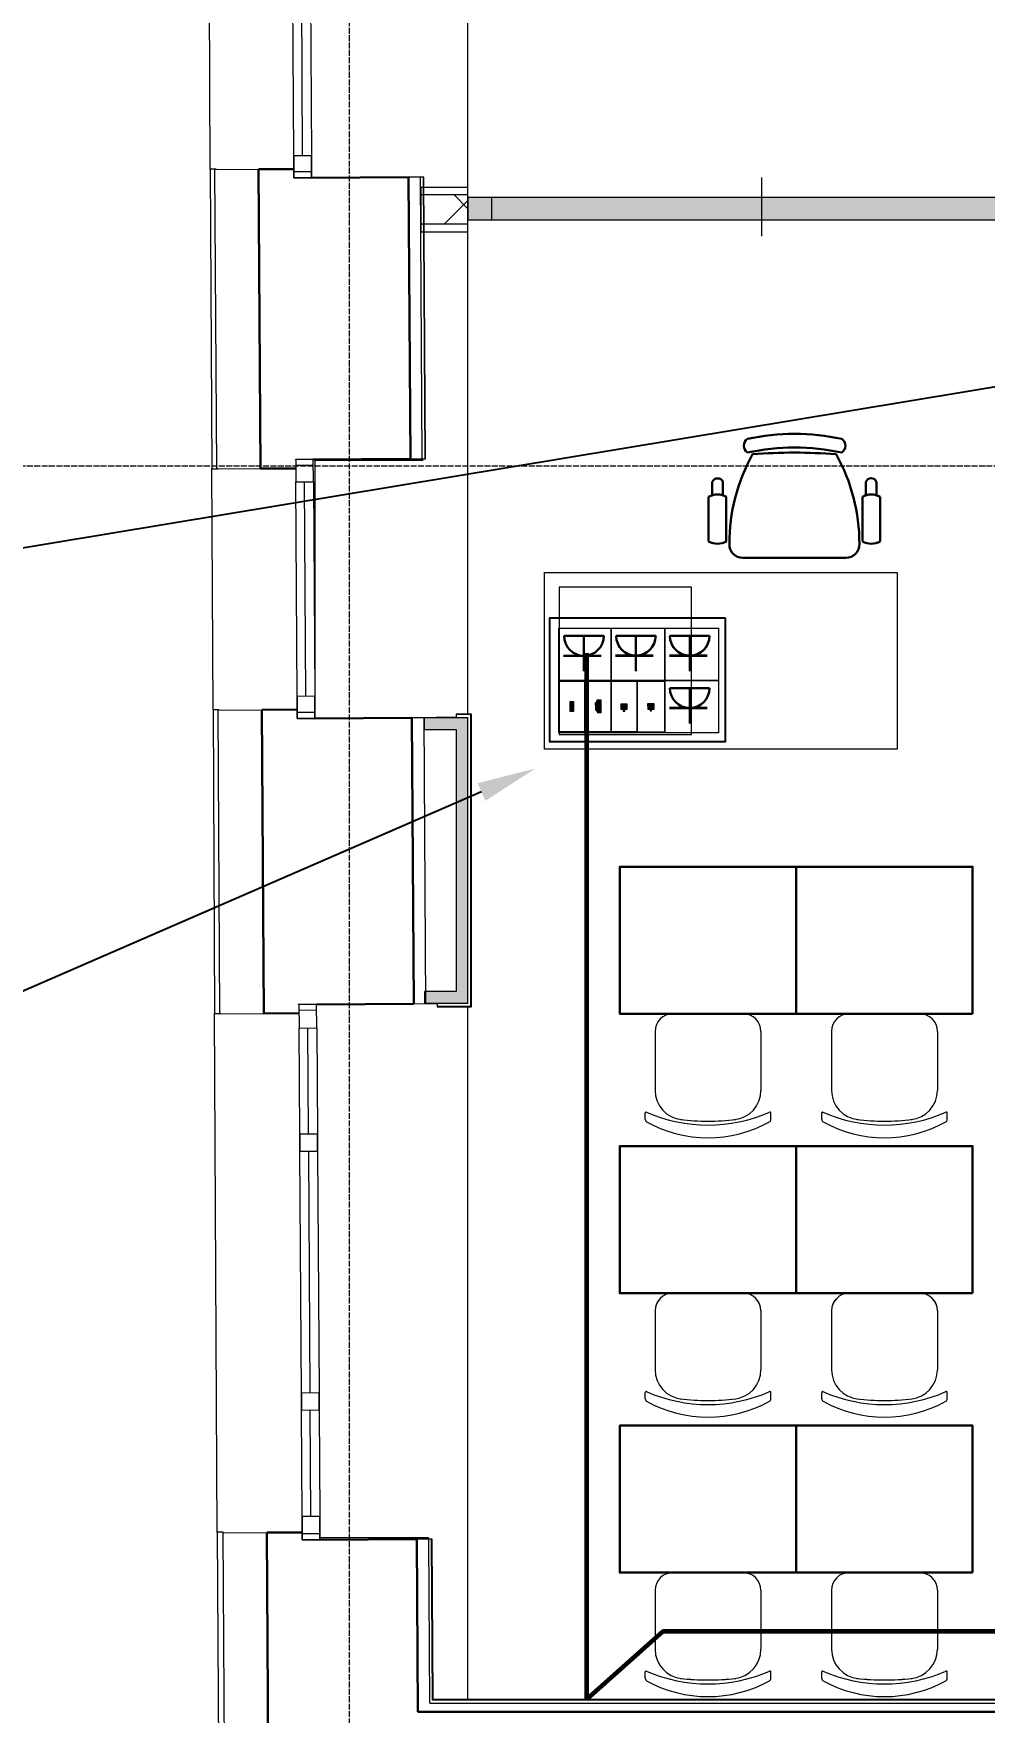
# Model space of a CAD drawing. Header units: millimetres. Extents: x -32 to 417638015, y -35 to 175284279.
# Drawn here: x 1029263 to 1032497, y 60475 to 66183 of the extents above; entities that cross this region are included whole.
import ezdxf
from ezdxf import colors
from ezdxf.entities.mleader import LeaderData, LeaderLine
from ezdxf.math import Vec2, Vec3

# ---------------------------------------------------------------- set-up
doc = ezdxf.new("R2010")
doc.units = ezdxf.units.MM
doc.linetypes.add('ADSK_Линия сетки', pattern=[25, 20, -2.5, 0, -2.5])
for name, color, linetype, lineweight in [('_ Окна', 7, 'Continuous', 9), ('_ЭМ_В полу', 26, 'Кабель в трубе', 60), ('_ЭМ_гофра', 5, 'Continuous', 60), ('_ЭМ_ТХобщее_слой', 7, 'Continuous', 30), ('Окна', 7, 'Continuous', 9), ('Оси', 253, 'Continuous', 9), ('Перекрытие', 7, 'Continuous', 18), ('Стены внутренние', 7, 'Continuous', 18), ('Стены наружные', 7, 'Continuous', 18), ('Стены несущие', 7, 'Continuous', 30), ('Стены отделка', 7, 'Continuous', 30), ('Стены штриховка', 7, 'Continuous', 9), ('ТХ', 5, 'Continuous', 0), ('Узлы', 7, 'Continuous', 18), ('ШТРИХОВКА', 252, 'Continuous', 15), ('Электро', 250, 'Continuous', 25), ('ЭОМ_Кабель для СУП', 150, 'Continuous', 9)]:
    doc.layers.add(name, color=color, linetype=linetype, lineweight=lineweight)
for name, color, linetype in [('_ЭМ_Надписи', 7, 'Continuous'), ('PDF _СС_розетки', 7, 'Continuous'), ('ВНУТРЯНКА', 1, 'Continuous'), ('ЭОМ_Лотки рабочие', 5, 'Continuous')]:
    doc.layers.add(name, color=color, linetype=linetype)
doc.layers.add('PDF _ЭОМ _розетки', color=7, linetype='Continuous', true_color=0xeb0000)
doc.layers.add('Линии', color=7, linetype='Continuous', lineweight=9, true_color=0x00a600)
doc.styles.add('ELine', font='txt.shx')
doc.styles.add('ЭОМ', font='isocpeur.ttf', dxfattribs={"width": 0.85, "height": 250})
doc.linetypes.add('TRAY', pattern='A,12.119257,["_",ELine,S=4.5,R=90,X=0,Y=-1.555839],0.750382,["_",ELine,S=4.5,R=0,X=0,Y=-0.805849],1.314849,["_",ELine,S=4.5,R=0,X=0,Y=-0.805849],2.250029,["_",ELine,S=4.5,R=90,X=0,Y=-1.555839],13.565483', length=30)
doc.linetypes.add('Кабель в трубе', pattern='A,8,[133,ltypeshp.shx,S=1,R=0,X=10,Y=1.3],-3,[130,ltypeshp.shx,S=1.5,R=-45,X=-1.5,Y=0],8', length=19)

# ---------------------------------------------------------------- blocks, each defined once
blk = doc.blocks.new('Стул ученич штабелир №5-7')
at = {"color": 0, "linetype": 'ByBlock', "lineweight": -2}
for p, q in [((-120.1, 0), (120.1, 0)), ((-120.1, 0), (120.1, 0)), ((-179.9, -60), (-179.9, -260.3)), ((-179.9, -60), (-179.9, -260.3)), ((180.1, -60), (180.1, -260.3)), ((180.1, -60), (180.1, -260.3)), ((-213.4, -359), (-213.4, -337.3)), ((-213.4, -359), (-213.4, -337.3)), ((213.6, -359), (213.6, -337.3)), ((213.6, -359), (213.6, -337.3))]:
    blk.add_line(p, q, dxfattribs=at)
for centre, radius, start, end in [((-119.9, -60), 60, 90, 180), ((-119.9, -60), 60, 90, 180), ((120.1, -60), 60, 0, 90), ((120.1, -60), 60, 0, 90), ((-79.9, -260.3), 100, 180, 264.2584), ((-79.9, -260.3), 100, 180, 264.2584), ((80.1, -260.3), 100, 275.7416, 0), ((80.1, -260.3), 100, 275.7416, 0), ((-210.4, -337.3), 3, 63.8978, 180), ((-210.4, -337.3), 3, 63.8978, 180), ((0.1, 142.3), 520.8, 246.3195, 293.6805), ((0.1, 142.3), 520.8, 246.3195, 293.6805), ((210.6, -337.3), 3, 0, 116.1022), ((210.6, -337.3), 3, 0, 116.1022), ((-203.4, -359), 10, 180, 238.0683), ((-203.4, -359), 10, 180, 238.0683), ((0.1, 9), 430.5, 240.9917, 299.0083), ((0.1, 9), 430.5, 240.9917, 299.0083), ((0.1, 435.5), 800.4, 263.247, 276.753), ((0.1, 435.5), 800.4, 263.247, 276.753), ((203.6, -359), 10, 301.9317, 0), ((203.6, -359), 10, 301.9317, 0)]:
    blk.add_arc(centre, radius, start, end, dxfattribs=at)
blk = doc.blocks.new('ТХ 3 этаж')
at = {"color": 8, "linetype": 'Continuous'}
for p, q in [((2251.2, 12931.5), (2251.2, 12885.9)), ((2287.9, 12931.4), (2287.9, 12885.7)), ((2773.6, 12931.4), (2773.6, 12885.7)), ((2810.4, 12931.5), (2810.3, 12885.9)), ((2239.2, 12880.1), (2239.2, 12728.9)), ((2299.4, 12880.1), (2299.4, 12728.9)), ((2762.1, 12880.1), (2762.1, 12728.9)), ((2822.4, 12880.1), (2822.4, 12728.9)), ((2355.7, 12672.7), (2705.8, 12672.7))]:
    blk.add_line(p, q, dxfattribs=at)
at = {"color": 8}
for points in [[(2537.1, 11122.7), (1937.1, 11122.7), (1937.1, 11622.7), (2537.1, 11622.7)], [(3137.1, 11122.7), (2537.1, 11122.7), (2537.1, 11622.7), (3137.1, 11622.7)], [(2537.1, 10172.7), (1937.1, 10172.7), (1937.1, 10672.7), (2537.1, 10672.7)], [(3137.1, 10172.7), (2537.1, 10172.7), (2537.1, 10672.7), (3137.1, 10672.7)], [(2537.1, 9222.7), (1937.1, 9222.7), (1937.1, 9722.7), (2537.1, 9722.7)], [(3137.1, 9222.7), (2537.1, 9222.7), (2537.1, 9722.7), (3137.1, 9722.7)]]:
    blk.add_lwpolyline(points, close=True, dxfattribs=at)
at = {"color": 8, "linetype": 'Continuous'}
for centre, radius, start, end in [((2386.8, 13053.8), 28.1, 124.2915, 235.7083), ((2531.5, 12347), 747.5, 77.602, 102.3978), ((2676.1, 13053.8), 28.1, 304.2901, 55.7096), ((2934.2, 12721.1), 624.5, 150.9068, 180.1215), ((2531.5, 12300.5), 747.5, 77.602, 102.3978), ((2531.5, 11268.6), 1761.9, 85.3938, 94.6546), ((2127.4, 12721.1), 624.5, 359.878, 29.1059), ((2269.6, 12922.9), 20.2, 24.8955, 155.3354), ((2792, 12923), 20.2, 24.8955, 155.3354), ((2269.3, 12830.1), 58.4, 58.951, 121.0488), ((2792.3, 12830.1), 58.4, 58.951, 121.0488), ((2269.3, 12778.9), 58.4, 238.951, 301.0488), ((2792.3, 12778.9), 58.4, 238.951, 301.0488), ((2355.1, 12718.1), 45.4, 177.8135, 270.7479), ((2706.4, 12718.1), 45.4, 269.2519, 2.1866)]:
    blk.add_arc(centre, radius, start, end, dxfattribs=at)
at = {"layer": 'ТХ', "color": 8}
for points in [[(2880.8, 12022.7), (1680.8, 12022.7), (1680.8, 12622.7), (2880.8, 12622.7)], [(2180.8, 12572.7), (1730.8, 12572.7), (1730.8, 12072.7), (2180.8, 12072.7)]]:
    blk.add_lwpolyline(points, close=True, dxfattribs=at)
at = {"layer": 'ТХ', "color": 8, "lineweight": 0}
for p in [(2237.1, 11122.7), (2837.1, 11122.7), (2237.1, 10172.7), (2837.1, 10172.7), (2237.1, 9222.7), (2837.1, 9222.7)]:
    blk.add_blockref('Стул ученич штабелир №5-7', p, dxfattribs=at)
blk = doc.blocks.new('План 3 этажа')
at = {"layer": 'Стены внутренние', "lineweight": 9}
h = blk.add_hatch(dxfattribs=at)
h.set_pattern_fill('FP_3', color=8, style=0, pattern_type=2)
h.set_pattern_definition([(45, (507.34, 158.9), (-106.066, 106.066), []), (135, (507.34, 158.9), (-106.066, -106.066), [])])
h.paths.add_polyline_path([(-5610.715, 13925.301), (-5590.44, 13925.301), (-5590.44, 14025.301), (-5750.143, 14025.301), (-5750.143, 13925.301), (-5621.061, 13925.301)])
at = {"layer": 'Стены внутренние'}
for points in [[(-5734.778, 12208.209), (-5630.44, 12208.209), (-5630.44, 12248.209), (-5739.202, 12247.713), (-5739.202, 12208.209)], [(-5630.44, 11276.695), (-5590.44, 11276.695), (-5591.49, 12248.209), (-5630.44, 12247.957), (-5630.44, 11277.468)], [(-5734.778, 11276.695), (-5630.44, 11277.468), (-5630.44, 11316.695), (-5735.017, 11316.695), (-5734.778, 11277.468), (-5737.436, 11276.695)]]:
    blk.add_hatch(color=8, dxfattribs=at).paths.add_polyline_path(points)
at = {"layer": 'Узлы'}
blk.add_hatch(color=8, dxfattribs=at).paths.add_polyline_path([(-64.657, 13940.301), (207.343, 13940.301), (207.343, 14015.948), (-5590.143, 14015.948), (-5590.143, 13940.301), (-66.657, 13940.301)])
at = {"layer": '_ Окна', "color": 8}
for p, q in [((-6152.338, 14159.51), (-6156.772, 14887.497)), ((-6121.997, 14103.694), (-6181.996, 14103.329)), ((-6115.919, 13105.687), (-6175.918, 13105.322)), ((-6141.144, 12321.519), (-6145.578, 13049.505)), ((-6110.803, 12265.703), (-6170.802, 12265.337)), ((-6104.637, 11253.215), (-6164.636, 11252.849)), ((-6132.078, 10833.04), (-6134.271, 11193.033)), ((-6126.719, 9953.056), (-6131.713, 10773.041)), ((-6124.161, 9533.064), (-6126.354, 9893.057)), ((-6093.796, 9473.248), (-6153.795, 9472.882))]:
    blk.add_line(p, q, dxfattribs=at)
at = {"layer": '_ Окна', "color": 8, "lineweight": 18}
for p, q in [((-6182.337, 14159.328), (-6122.338, 14159.693)), ((-6181.874, 14083.329), (-6182.337, 14159.328)), ((-6122.338, 14159.693), (-6121.876, 14083.694)), ((-6121.876, 14083.694), (-6181.874, 14083.329)), ((-6116.041, 13125.687), (-6176.04, 13125.321)), ((-6176.04, 13125.321), (-6175.577, 13049.323)), ((-6115.578, 13049.688), (-6116.041, 13125.687)), ((-6175.577, 13049.323), (-6115.578, 13049.688)), ((-6171.143, 12321.336), (-6111.144, 12321.702)), ((-6170.68, 12245.338), (-6171.143, 12321.336)), ((-6111.144, 12321.702), (-6110.682, 12245.703)), ((-6110.682, 12245.703), (-6170.68, 12245.338)), ((-6104.759, 11273.214), (-6164.758, 11272.849)), ((-6164.758, 11272.849), (-6164.27, 11192.85)), ((-6104.271, 11193.216), (-6104.759, 11273.214)), ((-6164.27, 11192.85), (-6104.271, 11193.216)), ((-6162.078, 10832.857), (-6102.079, 10833.222)), ((-6161.712, 10772.858), (-6162.078, 10832.857)), ((-6102.079, 10833.222), (-6101.714, 10773.224)), ((-6101.714, 10773.224), (-6161.712, 10772.858)), ((-6156.718, 9952.873), (-6096.72, 9953.239)), ((-6156.353, 9892.874), (-6156.718, 9952.873)), ((-6096.72, 9953.239), (-6096.354, 9893.24)), ((-6096.354, 9893.24), (-6156.353, 9892.874)), ((-6154.16, 9532.881), (-6094.162, 9533.247)), ((-6153.673, 9452.883), (-6154.16, 9532.881)), ((-6094.162, 9533.247), (-6093.674, 9453.248)), ((-6093.674, 9453.248), (-6153.673, 9452.883))]:
    blk.add_line(p, q, dxfattribs=at)
at = {"layer": 'Линии', "color": 8}
for p, q in [((-4590.44, 13884.757), (-4590.44, 14084.757)), ((207.343, 14015.948), (-5590.143, 14015.948)), ((-5590.143, 14015.948), (-5590.143, 13940.301)), ((-5510.143, 14015.948), (-5510.143, 13940.301)), ((-5590.143, 13940.301), (207.343, 13940.301))]:
    blk.add_line(p, q, dxfattribs=at)
at = {"layer": 'Окна', "color": 8}
for p, q in [((-6182.337, 14159.328), (-6186.771, 14887.314)), ((-6126.772, 14887.679), (-6122.338, 14159.693)), ((-6182.337, 14159.328), (-6181.874, 14083.329)), ((-6121.876, 14083.694), (-6122.338, 14159.693)), ((-6181.874, 14083.329), (-6121.876, 14083.694)), ((-6116.041, 13125.687), (-6176.04, 13125.321)), ((-6176.04, 13125.321), (-6175.577, 13049.323)), ((-6115.578, 13049.688), (-6116.041, 13125.687)), ((-6171.143, 12321.336), (-6175.577, 13049.323)), ((-6115.578, 13049.688), (-6111.144, 12321.702)), ((-6171.143, 12321.336), (-6170.68, 12245.338)), ((-6110.682, 12245.703), (-6111.144, 12321.702)), ((-6170.68, 12245.338), (-6110.682, 12245.703)), ((-6104.759, 11273.214), (-6164.758, 11272.849)), ((-6164.758, 11272.849), (-6164.27, 11192.85)), ((-6104.271, 11193.216), (-6104.759, 11273.214)), ((-6162.078, 10832.857), (-6164.27, 11192.85)), ((-6104.271, 11193.216), (-6102.079, 10833.222)), ((-6162.078, 10832.857), (-6161.712, 10772.858)), ((-6101.714, 10773.224), (-6102.079, 10833.222)), ((-6156.718, 9952.873), (-6161.712, 10772.858)), ((-6101.714, 10773.224), (-6096.72, 9953.239)), ((-6156.718, 9952.873), (-6156.353, 9892.874)), ((-6096.354, 9893.24), (-6096.72, 9953.239)), ((-6154.16, 9532.881), (-6156.353, 9892.874)), ((-6096.354, 9893.24), (-6094.162, 9533.247)), ((-6154.16, 9532.881), (-6153.673, 9452.883)), ((-6093.674, 9453.248), (-6094.162, 9533.247)), ((-6153.673, 9452.883), (-6093.674, 9453.248))]:
    blk.add_line(p, q, dxfattribs=at)
at = {"layer": 'Оси', "color": 8, "linetype": 'ADSK_Линия сетки'}
for p, q in [((-5993.092, -3523.688), (-5993.092, 44268.966)), ((-10051.774, 13103.902), (56512.196, 13103.902))]:
    blk.add_line(p, q, dxfattribs=at)
at = {"layer": 'Перекрытие', "color": 8}
for p, q in [((-5590.44, 14050.301), (-5590.44, 14914.433)), ((-6121.882, 14084.768), (-5945.575, 14084.768)), ((-5590.44, 12260.209), (-5590.44, 13900.301)), ((-5744.34, 13127.951), (-5744.34, 13122.207)), ((-6110.44, 13122.207), (-6110.44, 12245.705)), ((-5744.34, 13122.207), (-6110.44, 13122.207)), ((-5740.653, 12242.207), (-5739.202, 12242.207)), ((-5590.44, 8909.492), (-5590.44, 11264.695)), ((-6093.719, 9460.544), (-5725.575, 9460.544)), ((-5725.575, 9460.544), (-5725.575, 9455.49))]:
    blk.add_line(p, q, dxfattribs=at)
at = {"layer": 'Стены наружные', "color": 8}
for p, q in [((-6466.382, 14112.869), (-6470.583, 14931.596)), ((-6456.949, 12274.869), (-6461.151, 13093.594)), ((-6442.597, 9478.4), (-6451.649, 11242.111))]:
    blk.add_line(p, q, dxfattribs=at)
at = {"layer": 'Стены несущие', "color": 8}
for p, q in [((-6182.057, 14113.328), (-6302.055, 14112.598)), ((-6295.855, 13094.591), (-6302.055, 14112.598)), ((-5791.882, 14085.704), (-6121.876, 14083.694)), ((-5791.882, 14085.704), (-5786.047, 13127.697)), ((-6295.855, 13094.591), (-6175.857, 13095.322)), ((-6176.046, 13126.321), (-6176.04, 13125.321)), ((-6116.041, 13125.687), (-5786.047, 13127.697)), ((-6170.863, 12275.337), (-6290.861, 12274.606)), ((-6284.573, 11242.119), (-6290.861, 12274.606)), ((-5780.688, 12247.713), (-6110.682, 12245.703)), ((-5780.688, 12247.713), (-5774.765, 11275.224)), ((-6164.758, 11272.849), (-6164.77, 11274.849)), ((-6104.759, 11273.214), (-5774.765, 11275.224)), ((-6284.573, 11242.119), (-6164.575, 11242.849)), ((-6153.826, 9477.882), (-6273.823, 9477.151)), ((-6267.004, 8357.492), (-6273.823, 9477.151)), ((-5763.68, 9455.258), (-6093.674, 9453.248)), ((-5763.68, 9455.258), (-5760.101, 8867.492)), ((637.837, 8867.492), (-5760.101, 8867.492))]:
    blk.add_line(p, q, dxfattribs=at)
at = {"layer": 'Стены отделка', "color": 8, "lineweight": 9}
for p, q in [((-6446.382, 14112.972), (-6466.382, 14112.869)), ((-6466.382, 14112.869), (-6461.151, 13093.594)), ((-6452.052, 14111.684), (-6302.055, 14112.598)), ((-6446.375, 14111.719), (-6446.382, 14112.972)), ((-5739.883, 14086.021), (-5791.882, 14085.704)), ((-5590.44, 14050.301), (-5750.143, 14050.301)), ((-5750.143, 14050.301), (-5750.143, 13900.301)), ((-5734.048, 13128.013), (-5739.883, 14086.021)), ((-5590.44, 13900.301), (-5590.44, 14050.301)), ((-5750.143, 13900.301), (-5590.44, 13900.301)), ((-5786.047, 13127.697), (-5734.048, 13128.013)), ((-5746.048, 13127.94), (-5746.054, 13128.94)), ((-6461.151, 13093.594), (-6441.151, 13093.697)), ((-6441.156, 13094.706), (-6445.858, 13094.678)), ((-6445.858, 13094.678), (-6445.852, 13093.678)), ((-6445.852, 13093.678), (-6295.855, 13094.591)), ((-6441.151, 13093.697), (-6441.156, 13094.706)), ((-6436.949, 12274.972), (-6456.949, 12274.869)), ((-6456.949, 12274.869), (-6451.649, 11242.111)), ((-6440.858, 12273.693), (-6290.861, 12274.606)), ((-6436.943, 12273.717), (-6436.949, 12274.972)), ((-5740.688, 12247.957), (-5780.688, 12247.713)), ((-5740.688, 12247.957), (-5734.766, 11275.468)), ((-5739.202, 12248.209), (-5739.202, 12208.209)), ((-5739.202, 12248.209), (-5590.44, 12248.209)), ((-5630.69, 12248.626), (-5699.202, 12248.209)), ((-5580.44, 12260.209), (-5630.761, 12260.209)), ((-5630.761, 12260.209), (-5630.69, 12248.626)), ((-5590.44, 11276.695), (-5590.44, 12248.209)), ((-5578.44, 11266.695), (-5578.44, 12258.209)), ((-5739.202, 12208.209), (-5630.44, 12208.209)), ((-5630.44, 12208.209), (-5630.44, 11316.695)), ((-5630.44, 11316.695), (-5737.436, 11316.695)), ((-5737.436, 11316.695), (-5737.436, 11276.695)), ((-5774.765, 11275.224), (-5694.766, 11275.711)), ((-5590.44, 11276.695), (-5737.436, 11276.695)), ((-5694.766, 11275.711), (-5694.699, 11264.695)), ((-5694.699, 11264.695), (-5580.44, 11264.695)), ((-6451.649, 11242.111), (-6431.649, 11242.213)), ((-6431.654, 11243.223), (-6434.582, 11243.205)), ((-6434.582, 11243.205), (-6434.57, 11241.205)), ((-6434.57, 11241.205), (-6284.573, 11242.119)), ((-6431.649, 11242.213), (-6431.654, 11243.223)), ((-6284.573, 11242.119), (-6284.573, 11242.119)), ((-6422.597, 9478.503), (-6442.597, 9478.4)), ((-6442.597, 9478.4), (-6435.972, 8187.492)), ((-6423.821, 9476.238), (-6273.823, 9477.151)), ((-6422.586, 9476.245), (-6422.597, 9478.503)), ((-5711.681, 9455.575), (-5763.68, 9455.258)), ((-5708.356, 8909.492), (-5711.681, 9455.575)), ((-878.657, 8909.492), (-5708.356, 8909.492)), ((-5760.283, 8897.492), (-5759.453, 8897.492)), ((-5759.453, 8897.492), (-5759.453, 8867.492)), ((-5720.283, 8897.492), (-872.657, 8897.492))]:
    blk.add_line(p, q, dxfattribs=at)
at = {"layer": 'Стены штриховка', "color": 8}
for p, q in [((-6452.052, 14111.684), (-6445.858, 13094.678)), ((-5746.054, 13128.94), (-5751.882, 14085.948)), ((-5736.048, 13128.001), (-5741.883, 14086.009)), ((-5590.44, 14025.301), (-5750.143, 14025.301)), ((-5590.44, 13925.301), (-5750.143, 13925.301)), ((-6440.858, 12273.693), (-6434.582, 11243.205)), ((-5578.44, 12258.209), (-5630.749, 12258.209)), ((-5580.44, 11264.695), (-5580.44, 12260.209)), ((-5578.44, 12260.209), (-5580.44, 12260.209)), ((-5578.44, 12258.209), (-5578.44, 12260.209)), ((-5694.711, 11266.695), (-5578.44, 11266.695)), ((-5580.44, 11264.695), (-5578.44, 11264.695)), ((-5578.44, 11264.695), (-5578.44, 11266.695)), ((-6423.821, 9476.238), (-6417.007, 8357.492)), ((-5720.283, 8897.492), (-5723.681, 9455.501)), ((-5710.343, 8907.492), (-5713.681, 9455.562)), ((-876.657, 8907.492), (-5710.343, 8907.492))]:
    blk.add_line(p, q, dxfattribs=at)
at = {"layer": 'ЭОМ_Лотки рабочие'}
blk.add_blockref('ТХ 3 этаж', (-7010.895, 118.542), dxfattribs=at)
blk = doc.blocks.new('_ЭМ_ТХ2_3 этаж_нов')
at = {"color": 8, "linetype": 'Continuous'}
for p, q in [((1221.4, 12844.7), (1221.4, 12693.6)), ((1233.4, 12896.1), (1233.4, 12850.5)), ((1270.1, 12896.1), (1270.1, 12850.4)), ((1281.6, 12844.7), (1281.6, 12693.6)), ((1744.3, 12844.7), (1744.3, 12693.6)), ((1755.8, 12896.1), (1755.8, 12850.4)), ((1792.5, 12896.1), (1792.5, 12850.5)), ((1804.6, 12844.7), (1804.6, 12693.6)), ((1337.9, 12637.3), (1688, 12637.3))]:
    blk.add_line(p, q, dxfattribs=at)
at = {"color": 8}
for points in [[(1519.3, 11087.3), (919.3, 11087.3), (919.3, 11587.3), (1519.3, 11587.3)], [(2119.3, 11087.3), (1519.3, 11087.3), (1519.3, 11587.3), (2119.3, 11587.3)], [(1519.3, 10137.3), (919.3, 10137.3), (919.3, 10637.3), (1519.3, 10637.3)], [(2119.3, 10137.3), (1519.3, 10137.3), (1519.3, 10637.3), (2119.3, 10637.3)], [(1519.3, 9187.3), (919.3, 9187.3), (919.3, 9687.3), (1519.3, 9687.3)], [(2119.3, 9187.3), (1519.3, 9187.3), (1519.3, 9687.3), (2119.3, 9687.3)]]:
    blk.add_lwpolyline(points, close=True, dxfattribs=at)
at = {"color": 8, "linetype": 'Continuous'}
for centre, radius, start, end in [((1369, 13018.4), 28.1, 124.2915, 235.7083), ((1513.7, 12311.6), 747.5, 77.602, 102.3978), ((1658.3, 13018.4), 28.1, 304.2901, 55.7096), ((1916.4, 12685.8), 624.5, 150.9068, 180.1215), ((1513.7, 12265.1), 747.5, 77.602, 102.3978), ((1513.7, 11233.3), 1761.9, 85.3938, 94.6546), ((1109.6, 12685.8), 624.5, 359.878, 29.1059), ((1251.8, 12887.5), 20.2, 24.8955, 155.3354), ((1774.2, 12887.6), 20.2, 24.8955, 155.3354), ((1251.5, 12794.7), 58.4, 58.951, 121.0488), ((1774.4, 12794.7), 58.4, 58.951, 121.0488), ((1251.5, 12743.6), 58.4, 238.951, 301.0488), ((1337.3, 12682.7), 45.4, 177.8135, 270.7479), ((1688.6, 12682.7), 45.4, 269.2519, 2.1866), ((1774.4, 12743.6), 58.4, 238.951, 301.0488)]:
    blk.add_arc(centre, radius, start, end, dxfattribs=at)
at = {"layer": 'ТХ', "color": 8}
for points in [[(1863, 11987.3), (663, 11987.3), (663, 12587.3), (1863, 12587.3)], [(1163, 12537.3), (713, 12537.3), (713, 12037.3), (1163, 12037.3)]]:
    blk.add_lwpolyline(points, close=True, dxfattribs=at)
at = {"layer": 'ТХ', "color": 8, "lineweight": 0}
for p in [(1219.3, 11087.3), (1819.3, 11087.3), (1219.3, 10137.3), (1819.3, 10137.3), (1219.3, 9187.3), (1819.3, 9187.3)]:
    blk.add_blockref('Стул ученич штабелир №5-7', p, dxfattribs=at)
blk = doc.blocks.new('розетк для люка')
at = {"layer": 'ВНУТРЯНКА', "color": 5, "lineweight": 30, "ltscale": 100, "transparency": 33554687}
blk.add_line((-67.1, -58.8), (-67.1, 69), dxfattribs=at)
at = {"layer": 'Электро', "color": 5, "lineweight": 30, "transparency": 33554687}
for p, q in [((0, 67.3), (0, -67.3)), ((0, 0), (-120.1, 0))]:
    blk.add_line(p, q, dxfattribs=at)
blk.add_ellipse((0.1, 0), major_axis=(47.6, 47.6), ratio=1, start_param=0.787621, end_param=3.924768, dxfattribs=at)
blk = doc.blocks.new('Люк на 6 мест')
h = blk.add_hatch(color=256)
h.dxf.hatch_style = 1
h.paths.add_polyline_path([(-284.6, 515.7), (-284.6, 526.8), (-319.2, 527), (-319.2, 515.9)])
h = blk.add_hatch(color=256)
h.dxf.hatch_style = 1
h.paths.add_polyline_path([(-323.7, 435.1), (-323.7, 435.1), (-313, 442.8), (-289.1, 442.7), (-279.4, 435), (-279.4, 435), (-279.3, 422.8), (-323.6, 422.8)])
h = blk.add_hatch(color=256)
h.dxf.hatch_style = 1
h.paths.add_polyline_path([(-311.7, 334.8), (-311.7, 341.7), (-317.2, 341.7), (-317.3, 347.2), (-311.8, 347.2), (-311.8, 354.1), (-292.5, 354.1), (-292.5, 334.9)])
h = blk.add_hatch(color=256)
h.dxf.hatch_style = 1
h.paths.add_polyline_path([(-311.3, 243.2), (-311.3, 250.1), (-316.8, 250.1), (-316.8, 255.6), (-311.3, 255.6), (-311.3, 262.4), (-292, 262.5), (-292, 243.2)])
for p, q in [((-323.6, 422.8), (-323.7, 435.1)), ((-323.7, 435.1), (-323.7, 435.1)), ((-279.3, 422.8), (-323.6, 422.8)), ((-289.1, 442.7), (-296.8, 442.7)), ((-296.8, 442.7), (-296.8, 435)), ((-289.1, 435), (-289.1, 442.7)), ((-289.1, 435), (-279.4, 435)), ((-279.4, 435), (-279.3, 422.8))]:
    blk.add_line(p, q)
for points in [[(-215.5, 477.1), (-388.3, 476.8), (-388.3, 565.7), (-215.5, 566)], [(-284.6, 526.8), (-284.6, 515.7), (-319.2, 515.9), (-319.2, 527)], [(-215.5, 388.2), (-388.3, 387.9), (-388.3, 476.8), (-215.5, 477.1)], [(-215.5, 299.3), (-388.3, 299), (-388.3, 387.9), (-215.5, 388.2)], [(-215.8, 205.5), (-388.7, 205.1), (-388.3, 299), (-215.5, 299.3)]]:
    blk.add_lwpolyline(points, close=True)
for points in [[(-311.8, 347.2), (-317.3, 347.2), (-317.2, 341.7), (-311.7, 341.7)], [(-311.8, 347.2), (-311.8, 354.1), (-292.5, 354.1)], [(-292.5, 354.1), (-292.5, 334.9), (-311.7, 334.8), (-311.7, 341.7)], [(-311.3, 255.6), (-316.8, 255.6), (-316.8, 250.1), (-311.3, 250.1)], [(-292, 262.5), (-292, 243.2), (-311.3, 243.2), (-311.3, 250.1)], [(-311.3, 255.6), (-311.3, 262.4), (-292, 262.5)]]:
    blk.add_lwpolyline(points)
at = {"layer": 'PDF _СС_розетки', "linetype": 'Continuous', "lineweight": 20, "transparency": 33554687}
for points in [[(-391.2, 566), (-213.4, 566), (-213.4, 388.2), (-391.2, 388.2)], [(-391.2, 388.2), (-213.4, 388.2), (-213.4, 205.3), (-391.2, 205.3)], [(-391.2, 388.2), (-213.4, 388.2), (-213.4, 205.3), (-391.2, 205.3)], [(-391.2, 205.3), (-213.4, 205.3), (-213.4, 22.4), (-391.2, 22.4)]]:
    blk.add_lwpolyline(points, close=True, dxfattribs=at)
at = {"layer": 'PDF _ЭОМ _розетки', "color": 3, "linetype": 'Continuous', "lineweight": 25, "transparency": 33554687}
blk.add_lwpolyline([(0, 0), (-421.6, 0), (-421.6, 596.5), (0, 596.5)], close=True, dxfattribs=at)
at = {"layer": 'PDF _ЭОМ _розетки', "color": 7, "linetype": 'Continuous', "lineweight": 20, "transparency": 33554687}
for points in [[(-35.6, 388.2), (-213.4, 388.2), (-213.4, 566), (-35.6, 566)], [(-35.6, 205.3), (-213.4, 205.3), (-213.4, 388.2), (-35.6, 388.2)], [(-35.6, 22.4), (-213.4, 22.4), (-213.4, 205.3), (-35.6, 205.3)]]:
    blk.add_lwpolyline(points, close=True, dxfattribs=at)
at = {"layer": 'ВНУТРЯНКА', "color": 5, "lineweight": 30, "ltscale": 100, "transparency": 33554687}
for p, q in [((-129, 244.7), (-129, 372.6)), ((-128.8, 244.7), (-128.8, 372.6)), ((-306.8, 61.8), (-306.8, 189.7)), ((-306.6, 61.8), (-306.6, 189.7)), ((-128.8, 61.8), (-128.8, 189.7))]:
    blk.add_line(p, q, dxfattribs=at)
at = {"layer": 'ВНУТРЯНКА', "color": 1, "lineweight": 30, "ltscale": 100, "transparency": 33554687}
blk.add_line((-129, 61.8), (-129, 189.7), dxfattribs=at)
at = {"layer": 'Электро', "color": 5, "lineweight": 30, "transparency": 33554687}
for p, q in [((-61.9, 370.8), (-61.9, 236.3)), ((-61.7, 370.8), (-61.7, 236.3)), ((-61.9, 303.6), (-181.9, 303.6)), ((-61.7, 303.6), (-181.8, 303.6)), ((-239.5, 188), (-239.5, 53.4)), ((-61.7, 188), (-61.7, 53.4)), ((-239.7, 120.7), (-359.7, 120.7)), ((-239.5, 120.7), (-359.6, 120.7)), ((-61.7, 120.7), (-181.8, 120.7))]:
    blk.add_line(p, q, dxfattribs=at)
at = {"layer": 'Электро', "color": 1, "lineweight": 30, "transparency": 33554687}
for p, q in [((-239.7, 188), (-239.7, 53.4)), ((-61.9, 188), (-61.9, 53.4)), ((-61.9, 120.7), (-181.9, 120.7))]:
    blk.add_line(p, q, dxfattribs=at)
at = {"layer": 'Электро', "color": 5, "lineweight": 30, "transparency": 33554687}
for centre in [(-61.7, 303.6), (-61.6, 303.6), (-239.5, 120.7), (-239.4, 120.7), (-61.6, 120.7)]:
    blk.add_ellipse(centre, major_axis=(47.6, 47.6), ratio=1, start_param=0.787621, end_param=3.924768, dxfattribs=at)
at = {"layer": 'Электро', "color": 1, "lineweight": 30, "transparency": 33554687}
blk.add_ellipse((-61.7, 120.7), major_axis=(47.6, 47.6), ratio=1, start_param=0.787621, end_param=3.924768, dxfattribs=at)
at = {"color": 5, "linetype": 'TRAY', "lineweight": 53, "transparency": 33554687}
blk.add_blockref('розетк для люка', (-61.9, 480.3), dxfattribs=at)

msp = doc.modelspace()

# ---------------------------------------------------------------- linework, layer by layer
at = {"layer": '_ЭМ_В полу', "ltscale": 25}
msp.add_lwpolyline([(1031144.2, 64076.8), (1031144.2, 60518.8)], dxfattribs=at)
at = {"layer": '_ЭМ_гофра', "linetype": 'ByBlock'}
msp.add_lwpolyline([(1036019.8, 64769.5), (1036019.8, 61401.7), (1035235.6, 61401.7), (1035235.6, 60750.5), (1031403.7, 60750.5), (1031144.2, 60518.8)], dxfattribs=at)

# ---------------------------------------------------------------- block references
at = {"layer": '_ЭМ_ТХобщее_слой', "lineweight": 50}
msp.add_blockref('_ЭМ_ТХ2_3 этаж_нов', (1030337.8, 51763.2), dxfattribs=at)
at = {"layer": 'ШТРИХОВКА'}
msp.add_blockref('План 3 этажа', (1036330.9, 51609.3), dxfattribs=at)
at = {"layer": 'ЭОМ_Кабель для СУП', "color": 217, "linetype": 'ByBlock', "lineweight": 40, "true_color": 0x93278f, "transparency": 33554687, "rotation": 90}
msp.add_blockref('Люк на 6 мест', (1031615.5, 64196.9), dxfattribs=at)

# ---------------------------------------------------------------- leaders
at = {"layer": '_ЭМ_Надписи', "color": 7, "ltscale": 5}
ml = msp.add_multileader_mtext('Standard', dxfattribs=at)
ml.set_content('{\\fGOST Common|b0|i0|c204|p34;\\W0.9;\\C256;3ЩРС-1\\fISOCPEUR|b0|i0|c204|p34;\\W0.85; Гр.5\\P\\W1;\\C0;Итер. у-во}', color=1, style='ЭОМ')
ml.set_leader_properties()
ml.build(insert=Vec2(0, 0))
ml.multileader.update_dxf_attribs({"text_left_attachment_type": 6, "text_right_attachment_type": 6, "dogleg_length": 0, "arrow_head_size": 200})
ctx = ml.context
ctx.base_point, ctx.char_height, ctx.arrow_head_size, ctx.landing_gap_size, ctx.plane_origin = Vec3(1024712.1, 63959.6), 250, 200, 0, Vec3(1022389.5, 72920.4)
ctx.left_attachment, ctx.right_attachment = 6, 6
notes = []
notes.append((ctx, [(1, (1, 1, 0), (1026362.1, 63959.6), (-1, 0), 0, [(0, [(1033537.1, 65147.8)], 0, [])])]))
ctx.mtext.insert, ctx.mtext.width, ctx.mtext.flow_direction = Vec3(1024712.1, 64284.6), 2879.263, 5
ml = msp.add_multileader_mtext('Standard', dxfattribs=at)
ml.set_content('{\\fGOST Common|b0|i0|c0|p34;\\W0.9;\\C256;3\\fGOST Common|b0|i0|c204|p34;ЩРС\\fGOST Common|b0|i0|c0|p34;-\\fGOST Common|b0|i0|c204|p34;1\\fISOCPEUR|b0|i0|c204|p34;\\W0.85; Гр.5\\P\\W1;\\C0;Раб.место учителя, ноутбук}', color=1, style='ЭОМ')
ml.set_leader_properties()
ml.build(insert=Vec2(0, 0))
ml.multileader.update_dxf_attribs({"text_left_attachment_type": 6, "text_right_attachment_type": 6, "dogleg_length": 0, "arrow_head_size": 200})
ctx = ml.context
ctx.base_point, ctx.char_height, ctx.arrow_head_size, ctx.landing_gap_size, ctx.plane_origin = Vec3(1024889.4, 61742.1, -64.3), 250, 200, 0, Vec3(1008711.4, 72585.6, -64.3)
ctx.left_attachment, ctx.right_attachment = 6, 6
notes.append((ctx, [(1, (1, 1, 0), (1026495.6, 61742.1, -64.3), (-1, 0), 0, [(0, [(1030970.1, 63684.3, -64.3)], 0, [])])]))
ctx.mtext.insert, ctx.mtext.width, ctx.mtext.defined_height, ctx.mtext.flow_direction = Vec3(1024889.4, 62067.1, -64.3), 2073.809, 545.6, 5
for ctx, leaders in notes:
    for number, flags, end, landing, length, lines in leaders:
        leader = LeaderData()
        leader.index, (leader.has_last_leader_line, leader.has_dogleg_vector, leader.attachment_direction) = number, flags
        leader.last_leader_point, leader.dogleg_vector, leader.dogleg_length = Vec3(end), Vec3(landing), length
        for number, points, colour, breaks in lines:
            line = LeaderLine()
            line.index, line.vertices, line.color, line.breaks = number, Vec3.list(points), colors.encode_raw_color(colour), breaks
            leader.lines.append(line)
        ctx.leaders.append(leader)

doc.saveas('drawing.dxf')
